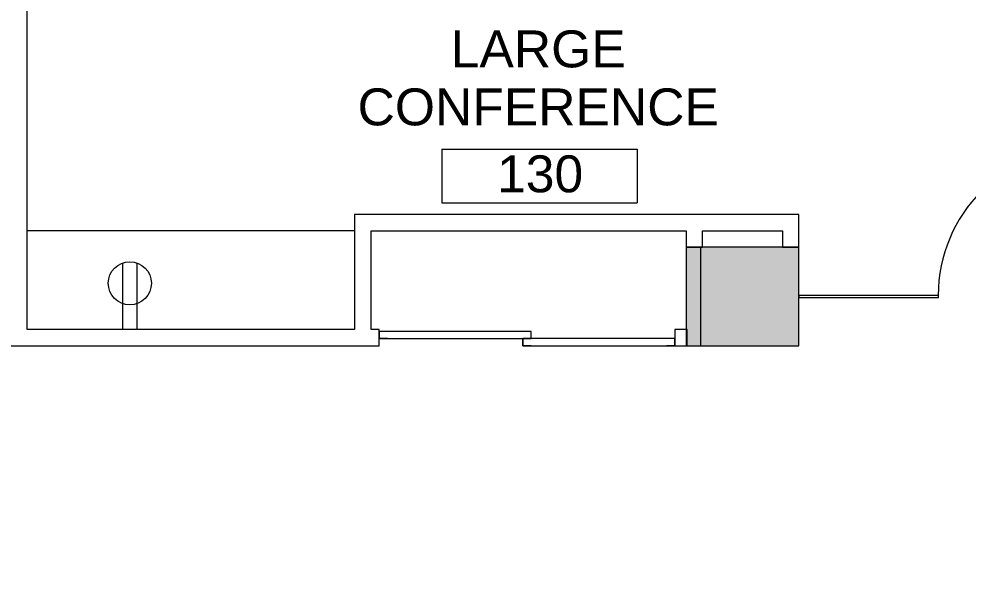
# Model space of a CAD drawing. Header units: inches. Extents: x 936 to 2811, y -567 to 495.
# Drawn here: x 1657.8 to 1889.2, y -243.7 to -104.8 of the extents above; entities that cross this region are included whole.
import ezdxf

# ---------------------------------------------------------------- set-up
doc = ezdxf.new("R2010")
doc.units = ezdxf.units.IN
doc.header["$MEASUREMENT"] = 0
for name, color, linetype, lineweight in [('1900 Gallows 2nd Floor_For Revit_dwg', 8, 'Continuous', 9), ('A-ANNO-NOTE', 131, 'Continuous', 20), ('A-AREA-IDEN', 2, 'Continuous', 20), ('A-Cols-Bldg', 7, 'Continuous', 9), ('A-DETL-GENF', 92, 'Continuous', 9), ('A-DETL-MEDM', 33, 'Continuous', 9), ('A-DOOR', 31, 'Continuous', 13), ('A-DOOR-FRAM', 31, 'Continuous', 9), ('A-WALL', 113, 'Continuous', 50), ('I-WALL', 2, 'Continuous', 13), ('Q-CASE', 31, 'Continuous', 9)]:
    doc.layers.add(name, color=color, linetype=linetype, lineweight=lineweight)
doc.styles.add('Arial', font='arial.ttf', dxfattribs={"height": 9})

# ---------------------------------------------------------------- blocks, each defined once
blk = doc.blocks.new('Single-Glass - No Frame - 36_ x 96_-1522735-New Construction - Tel_Data_Elec Plan')
at = {"layer": 'A-DOOR', "color": 250, "lineweight": 20}
for p, q in [((17.5, 0.25), (17.5, 36.31)), ((18, 36.31), (17.5, 36.31)), ((18, 0.25), (18, 36.31)), ((18, 0.25), (17.5, 0.25))]:
    blk.add_line(p, q, dxfattribs=at)
at = {"layer": 'A-DOOR', "lineweight": 9}
blk.add_arc((18, 0.25), 36.07, 90.7943, 180, dxfattribs=at)
blk = doc.blocks.new('Sliding-2 panel - No Glass - 72_ x 96_-1540759-New Construction - Tel_Data_Elec Plan')
at = {"layer": 'A-DOOR', "color": 250, "lineweight": 20}
for p, q in [((1, 7), (-36, 7)), ((-36, 7), (-36, 5.25)), ((1, 5.25), (1, 7)), ((-36, 5.25), (1, 5.25)), ((36, 5.25), (-1, 5.25)), ((-1, 5.25), (-1, 3.5)), ((36, 3.5), (36, 5.25)), ((-1, 3.5), (36, 3.5))]:
    blk.add_line(p, q, dxfattribs=at)
at = {"layer": 'A-DOOR-FRAM', "color": 250, "lineweight": 20}
for p, q in [((-36, 7), (-36, 5.25)), ((-36, 7), (-34, 7)), ((-1, 7), (1, 7)), ((1, 7), (1, 5.25)), ((-36, 5.25), (-34, 5.25)), ((-1, 5.25), (-1, 3.5)), ((-1, 5.25), (1, 5.25)), ((-1, 5.25), (1, 5.25)), ((34, 5.25), (36, 5.25)), ((36, 5.25), (36, 3.5)), ((-1, 3.5), (1, 3.5)), ((34, 3.5), (36, 3.5))]:
    blk.add_line(p, q, dxfattribs=at)
blk = doc.blocks.new('Counter Top _No Backsplash_ - Standard Counter Top-1630000-New Construction - Tel_Data_Elec Plan')
at = {"layer": 'Q-CASE', "lineweight": 13}
blk.add_line((-47.26, -24), (32.49, -24), dxfattribs=at)
blk = doc.blocks.new('1900 Gallows 2nd Floor_For Revit_dwg-1510351-New Construction - Tel_Data_Elec Plan')
at = {"layer": 'A-Cols-Bldg'}
for p, q in [((1740, 1115.69), (1720.5, 1115.69)), ((1744, 1103.94), (1744, 1115.69))]:
    blk.add_line(p, q, dxfattribs=at)
at = {"layer": 'A-Cols-Bldg', "flags": 128}
blk.add_lwpolyline([(1720, 1115.69), (1720, 1091.69), (1744, 1091.69), (1744, 1103.44)], dxfattribs=at)
blk = doc.blocks.new('FORM Room Tag - Name _ Number-61107-New Construction - Tel_Data_Elec Plan')
at = {"layer": 'A-AREA-IDEN'}
for p, q in [((-0.2444, -0.0231), (-0.2444, -0.1589)), ((-0.2444, -0.0231), (0.2515, -0.0231)), ((0.2515, -0.0231), (0.2515, -0.1589)), ((-0.2444, -0.1589), (0.2515, -0.1589))]:
    blk.add_line(p, q, dxfattribs=at)

msp = doc.modelspace()

# ---------------------------------------------------------------- hatches: boundary and pattern name
at = {"layer": 'A-DETL-GENF'}
h = msp.add_hatch(color=55, dxfattribs=at)
h.paths.add_polyline_path([(1490.76, -567.44), (1490.76, -537.44), (1460.76, -537.44), (1460.76, -567.44), (1482.26, -567.44)], flags=0)
h.paths.add_polyline_path([(1370.76, -567.44), (1370.76, -537.44), (1340.76, -537.44), (1340.76, -567.44)], flags=0)
h.paths.add_polyline_path([(980.76, -567.44), (1010.76, -567.44), (1010.76, -537.44), (980.76, -537.44)], flags=0)
h.paths.add_polyline_path([(1100.76, -567.44), (1130.76, -567.44), (1130.76, -537.44), (1100.76, -537.44), (1100.76, -554.75)], flags=0)
h.paths.add_polyline_path([(1370.76, -447.44), (1370.76, -417.44), (1340.76, -417.44), (1340.76, -447.44)], flags=0)
h.paths.add_polyline_path([(2570.76, -447.44), (2570.76, -398.44), (2540.76, -398.44), (2540.76, -447.44)], flags=0)
h.paths.add_polyline_path([(1002.26, -447.44), (1010.76, -447.44), (1010.76, -417.44), (980.76, -417.44), (980.76, -447.44), (995.76, -447.44)], flags=0)
h.paths.add_polyline_path([(1130.76, -447.44), (1130.76, -417.44), (1100.76, -417.44), (1100.76, -447.44)], flags=0)
h.paths.add_polyline_path([(2450.76, -447.44), (2450.76, -424.44), (2420.76, -424.44), (2420.76, -447.44), (2424.76, -447.44)], flags=0)
h.paths.add_polyline_path([(2690.76, -447.44), (2690.76, -424.44), (2660.76, -424.44), (2660.76, -447.44), (2664.76, -447.44)], flags=0)
h.paths.add_polyline_path([(2810.76, -447.44), (2810.76, -417.44), (2780.76, -417.44), (2780.76, -447.44)], flags=0)
h.paths.add_polyline_path([(1730.76, -447.44), (1730.76, -424.44), (1700.76, -424.44), (1700.76, -447.44), (1704.76, -447.44)], flags=0)
h.paths.add_polyline_path([(1850.76, -447.44), (1850.76, -398.44), (1820.76, -398.44), (1820.76, -447.44)], flags=0)
h.paths.add_polyline_path([(1944.76, -447.44), (1970.76, -447.44), (1970.76, -424.44), (1940.76, -424.44), (1940.76, -447.44)], flags=0)
h.paths.add_polyline_path([(2090.76, -447.44), (2090.76, -398.44), (2060.76, -398.44), (2060.76, -447.44)], flags=0)
h.paths.add_polyline_path([(2210.76, -447.44), (2210.76, -424.44), (2180.76, -424.44), (2180.76, -447.44), (2184.76, -447.44)], flags=0)
h.paths.add_polyline_path([(2330.76, -447.44), (2330.76, -398.44), (2300.76, -398.44), (2300.76, -447.44)], flags=0)
h.paths.add_polyline_path([(1460.76, -447.44), (1490.76, -447.44), (1490.76, -417.44), (1460.76, -417.44)], flags=0)
h.paths.add_polyline_path([(1610.76, -447.44), (1610.76, -398.44), (1580.76, -398.44), (1580.76, -447.44)], flags=0)
h.paths.add_polyline_path([(2787.76, -327.44), (2810.76, -327.44), (2810.76, -297.44), (2787.76, -297.44)], flags=0)
h.paths.add_polyline_path([(1369.26, -207.44), (1370.76, -207.44), (1370.76, -177.44), (1340.76, -177.44), (1340.76, -207.44), (1366.26, -207.44)], flags=0)
h.paths.add_polyline_path([(2787.85, -207.44), (2810.76, -207.44), (2810.76, -177.44), (2761.76, -177.44), (2761.76, -207.44)], flags=0)
h.paths.add_polyline_path([(1130.76, -207.44), (1130.76, -177.44), (1100.76, -177.44), (1100.76, -207.44)], flags=0)
h.paths.add_polyline_path([(2544.76, -185.44), (2547.76, -185.44), (2547.76, -155.82), (2519.76, -155.82), (2519.76, -185.44), (2540.76, -185.44)], flags=0)
h.paths.add_polyline_path([(2300.76, -184.44), (2341.76, -184.44), (2341.76, -160.44), (2299.76, -160.44), (2299.76, -184.44)], flags=0)
h.paths.add_polyline_path([(2059.76, -184.44), (2087.76, -184.44), (2087.76, -160.44), (2059.76, -160.44), (2059.76, -180.69)], flags=0)
h.paths.add_polyline_path([(1824.76, -184.44), (1847.76, -184.44), (1847.76, -160.44), (1820.26, -160.44), (1820.26, -184.44), (1824.26, -184.44)], flags=0)
h.paths.add_polyline_path([(1604.51, -184.44), (1607.76, -184.44), (1607.76, -158.19), (1580.26, -158.19), (1580.26, -184.44)], flags=0)
h.paths.add_polyline_path([(1490.76, -87.44), (1490.76, -57.44), (1460.76, -57.44), (1460.76, -87.44), (1482.26, -87.44)], flags=0)
h.paths.add_polyline_path([(989.26, -87.44), (1010.76, -87.44), (1010.76, -57.44), (980.76, -57.44), (980.76, -87.44), (988.51, -87.44)], flags=0)
h.paths.add_polyline_path([(2810.76, -87.44), (2810.76, -57.44), (2787.76, -57.44), (2787.76, -87.44), (2787.85, -87.44)], flags=0)
h.paths.add_polyline_path([(2761.76, 32.56), (2810.76, 32.56), (2810.76, 62.56), (2761.76, 62.56)], flags=0)
h.paths.add_polyline_path([(2307.26, 112.18), (2327.76, 112.18), (2327.76, 136.18), (2303.76, 136.18), (2303.76, 112.18)], flags=0)
h.paths.add_polyline_path([(2547.76, 112.18), (2547.76, 136.18), (2523.76, 136.18), (2523.76, 112.18)], flags=0)
h.paths.add_polyline_path([(2810.76, 152.56), (2810.76, 182.56), (2787.76, 182.56), (2787.76, 152.56)], flags=0)
h.paths.add_polyline_path([(2787.76, 272.56), (2810.76, 272.56), (2810.76, 302.56), (2787.76, 302.56)], flags=0)
h.paths.add_polyline_path([(2547.76, 318.93), (2547.76, 342.93), (2523.76, 342.93), (2523.76, 318.93), (2527.76, 318.93)], flags=0)
h.paths.add_polyline_path([(2321.01, 318.93), (2327.76, 318.93), (2327.76, 342.93), (2303.76, 342.93), (2303.76, 318.93), (2320.51, 318.93)], flags=0)
h.paths.add_polyline_path([(2800.51, 392.56), (2810.76, 392.56), (2810.76, 422.56), (2761.76, 422.56), (2761.76, 392.56), (2797.76, 392.56)], flags=0)

# ---------------------------------------------------------------- linework, layer by layer
at = {"layer": 'A-ANNO-NOTE'}
for p, q in [((1683.01, -180.44), (1683.01, -164.24)), ((1686.5, -180.44), (1686.5, -164.24))]:
    msp.add_line(p, q, dxfattribs=at)
msp.add_circle((1684.76, -169.2), 5.25, dxfattribs=at)
at = {"layer": 'A-DETL-MEDM', "lineweight": 20}
for p, q in [((1847.76, -160.44), (1820.26, -160.44)), ((1820.26, -160.44), (1820.26, -184.44)), ((1847.76, -184.44), (1847.76, -160.44)), ((1820.26, -184.44), (1847.76, -184.44))]:
    msp.add_line(p, q, dxfattribs=at)
at = {"layer": 'A-WALL', "color": 250, "lineweight": 20}
for p, q in [((1659.76, -180.44), (1659.76, 46.81)), ((1847.76, -152.44), (1739.51, -152.44)), ((1739.51, -152.44), (1739.51, -180.44)), ((1847.76, -160.44), (1847.76, -152.44)), ((1743.51, -156.44), (1820.26, -156.44)), ((1743.51, -180.44), (1743.51, -156.44)), ((1820.26, -156.44), (1820.26, -160.44)), ((1824.26, -156.44), (1843.76, -156.44)), ((1824.26, -160.44), (1824.26, -156.44)), ((1843.76, -156.44), (1843.76, -160.44)), ((1820.26, -160.44), (1824.26, -160.44)), ((1843.76, -160.44), (1847.76, -160.44)), ((1739.51, -180.44), (1659.76, -180.44)), ((1745.51, -180.44), (1743.51, -180.44)), ((1745.51, -184.44), (1745.51, -180.44)), ((1820.51, -180.44), (1817.51, -180.44)), ((1817.51, -180.44), (1817.51, -184.44)), ((1820.51, -184.44), (1820.51, -180.44)), ((1604.51, -184.44), (1745.51, -184.44)), ((1817.51, -184.44), (1820.51, -184.44))]:
    msp.add_line(p, q, dxfattribs=at)
at = {"layer": 'I-WALL', "color": 250, "lineweight": 20}
for p, q in [((1881.75, -172.19), (1847.76, -172.19)), ((1847.76, -172.19), (1847.76, -172.69)), ((1847.76, -172.69), (1881.75, -172.69)), ((1881.75, -172.69), (1881.75, -172.19))]:
    msp.add_line(p, q, dxfattribs=at)

# ---------------------------------------------------------------- block references
at = {"layer": '1900 Gallows 2nd Floor_For Revit_dwg', "color": 7}
msp.add_blockref('1900 Gallows 2nd Floor_For Revit_dwg-1510351-New Construction - Tel_Data_Elec Plan', (103.76, -1276.13), dxfattribs=at)
at = {"layer": 'A-AREA-IDEN', "xscale": 95.99999999999994, "yscale": 95.99999999999994, "zscale": 95.99999999999994}
msp.add_blockref('FORM Room Tag - Name _ Number-61107-New Construction - Tel_Data_Elec Plan', (1784.23, -134.33), dxfattribs=at)
at = {"layer": 'A-DOOR'}
msp.add_blockref('Single-Glass - No Frame - 36_ x 96_-1522735-New Construction - Tel_Data_Elec Plan', (1899.75, -172.44), dxfattribs=at)
at = {"layer": 'A-DOOR', "rotation": 180}
msp.add_blockref('Sliding-2 panel - No Glass - 72_ x 96_-1540759-New Construction - Tel_Data_Elec Plan', (1781.51, -177.44), dxfattribs=at)
at = {"layer": 'Q-CASE', "lineweight": 13, "rotation": 180}
msp.add_blockref('Counter Top _No Backsplash_ - Standard Counter Top-1630000-New Construction - Tel_Data_Elec Plan', (1692.24, -180.44), dxfattribs=at)

# ---------------------------------------------------------------- texts
at = {"layer": 'A-AREA-IDEN', "lineweight": 9, "char_height": 9, "attachment_point": 2, "line_spacing_factor": 0.941778, "style": 'Arial'}
for s, insert, width in [('LARGE\\PCONFERENCE', (1784.24, -107.6), 104.8976), ('130', (1784.7, -138.04), 25.1225)]:
    msp.add_mtext(s, dxfattribs=dict(at, insert=insert, width=width))

doc.saveas('drawing.dxf')
